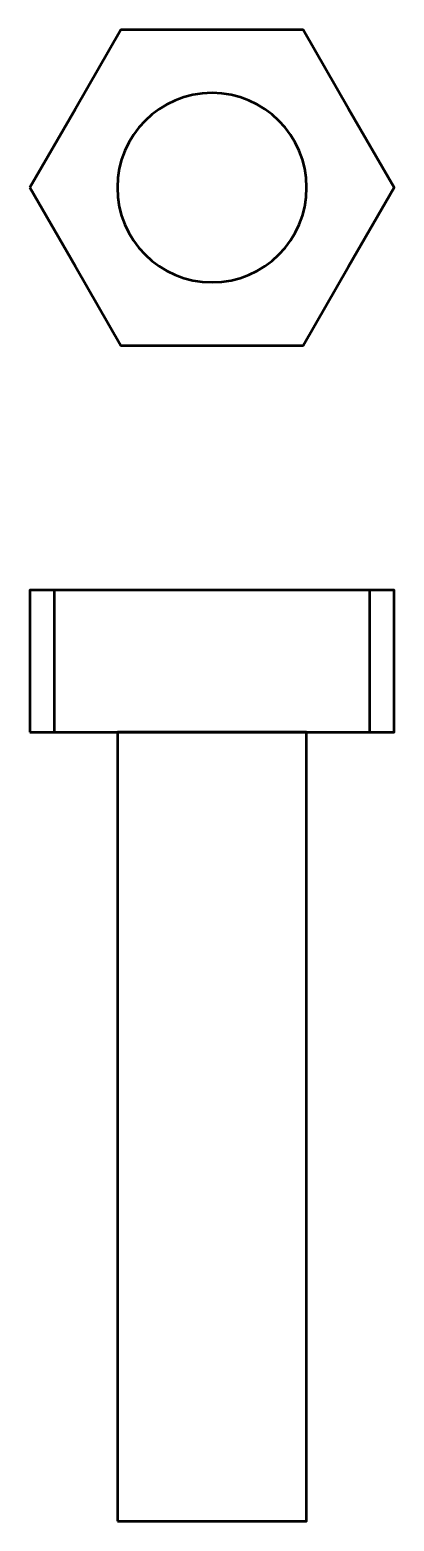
# Model space of a CAD drawing. Header units: centimetres. Extents: x -142 to 94, y -75 to 149.
# Drawn here: x -111.577 to -110.423, y 112.775 to 117.5 of the extents above; entities that cross this region are included whole.
import ezdxf

# ---------------------------------------------------------------- set-up
doc = ezdxf.new("R2010")
doc.units = ezdxf.units.CM
doc.header["$MEASUREMENT"] = 0
doc.layers.add('Layer 1', color=7, linetype='Continuous')

msp = doc.modelspace()

# ---------------------------------------------------------------- linework, layer by layer
at = {"layer": 'Layer 1', "lineweight": 53}
for points in [[(-111.57735, 115.27502), (-110.42265, 115.27502), (-110.42265, 115.72502), (-111.57735, 115.72502), (-111.57735, 115.27502)], [(-111.5, 115.27502), (-110.5, 115.27502), (-110.5, 115.72502), (-111.5, 115.72502), (-111.5, 115.27502)], [(-111.3, 112.77503), (-110.7, 112.77503), (-110.7, 115.27503), (-111.3, 115.27503), (-111.3, 112.77503)]]:
    msp.add_lwpolyline(points, close=True, dxfattribs=at)
for points, knots in [([(-111.57735, 117), (-111.57735, 117), (-111.43301, 117.25), (-111.43301, 117.25), (-111.43301, 117.25), (-111.43301, 117.25), (-111.28867, 117.5), (-111.28867, 117.5), (-111.28867, 117.5), (-111.28867, 117.5), (-111, 117.5), (-111, 117.5), (-111, 117.5), (-111, 117.5), (-110.71132, 117.5), (-110.71132, 117.5), (-110.71132, 117.5), (-110.71132, 117.5), (-110.56699, 117.25), (-110.56699, 117.25), (-110.56699, 117.25), (-110.56699, 117.25), (-110.42265, 117), (-110.42265, 117), (-110.42265, 117), (-110.42265, 117), (-110.56699, 116.75), (-110.56699, 116.75), (-110.56699, 116.75), (-110.56699, 116.75), (-110.71132, 116.5), (-110.71132, 116.5), (-110.71132, 116.5), (-110.71132, 116.5), (-111, 116.5), (-111, 116.5), (-111, 116.5), (-111, 116.5), (-111.28867, 116.5), (-111.28867, 116.5), (-111.28867, 116.5), (-111.28867, 116.5), (-111.43301, 116.75), (-111.43301, 116.75), (-111.43301, 116.75), (-111.43301, 116.75), (-111.57735, 117), (-111.57735, 117)], [0, 0, 0, 0, 0.0769231, 0.0769231, 0.0769231, 0.0769231, 0.1538462, 0.1538462, 0.1538462, 0.1538462, 0.2307692, 0.2307692, 0.2307692, 0.2307692, 0.3076923, 0.3076923, 0.3076923, 0.3076923, 0.3846154, 0.3846154, 0.3846154, 0.3846154, 0.4615385, 0.4615385, 0.4615385, 0.4615385, 0.5384615, 0.5384615, 0.5384615, 0.5384615, 0.6153846, 0.6153846, 0.6153846, 0.6153846, 0.6923077, 0.6923077, 0.6923077, 0.6923077, 0.7692308, 0.7692308, 0.7692308, 0.7692308, 0.8461538, 0.8461538, 0.8461538, 0.8461538, 1, 1, 1, 1]), ([(-111.3, 117), (-111.3, 117.16569), (-111.16568, 117.3), (-111, 117.3), (-111, 117.3), (-110.83431, 117.3), (-110.7, 117.16569), (-110.7, 117), (-110.7, 117), (-110.7, 116.83432), (-110.83431, 116.7), (-111, 116.7), (-111, 116.7), (-111.16568, 116.7), (-111.3, 116.83432), (-111.3, 117)], [0, 0, 0, 0, 0.2, 0.2, 0.2, 0.2, 0.4, 0.4, 0.4, 0.4, 0.6, 0.6, 0.6, 0.6, 1, 1, 1, 1])]:
    msp.add_open_spline(points, degree=3, knots=knots, dxfattribs=at)

doc.saveas('drawing.dxf')
